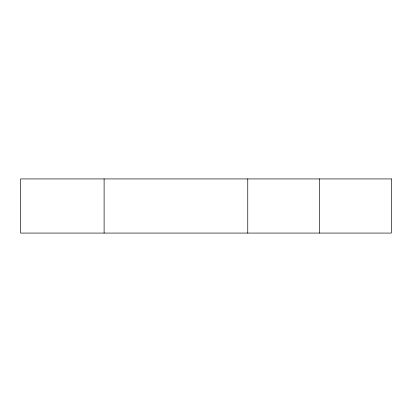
<?xml version="1.0" encoding="UTF-8"?>
<svg xmlns="http://www.w3.org/2000/svg" width="412" height="412" viewBox="0 0 412 412"><rect width="100%" height="100%" fill="white"/><g stroke="black" fill="none" stroke-linecap="round" stroke-linejoin="round"><path stroke-width="0.62" d="M319.578 178.926L319.578 233.074M247.756 178.926L247.756 233.074M104.112 178.926L104.112 233.074M391.4 178.926L20.6 178.926L20.6 233.074L391.4 233.074L391.4 178.926"/></g></svg>
